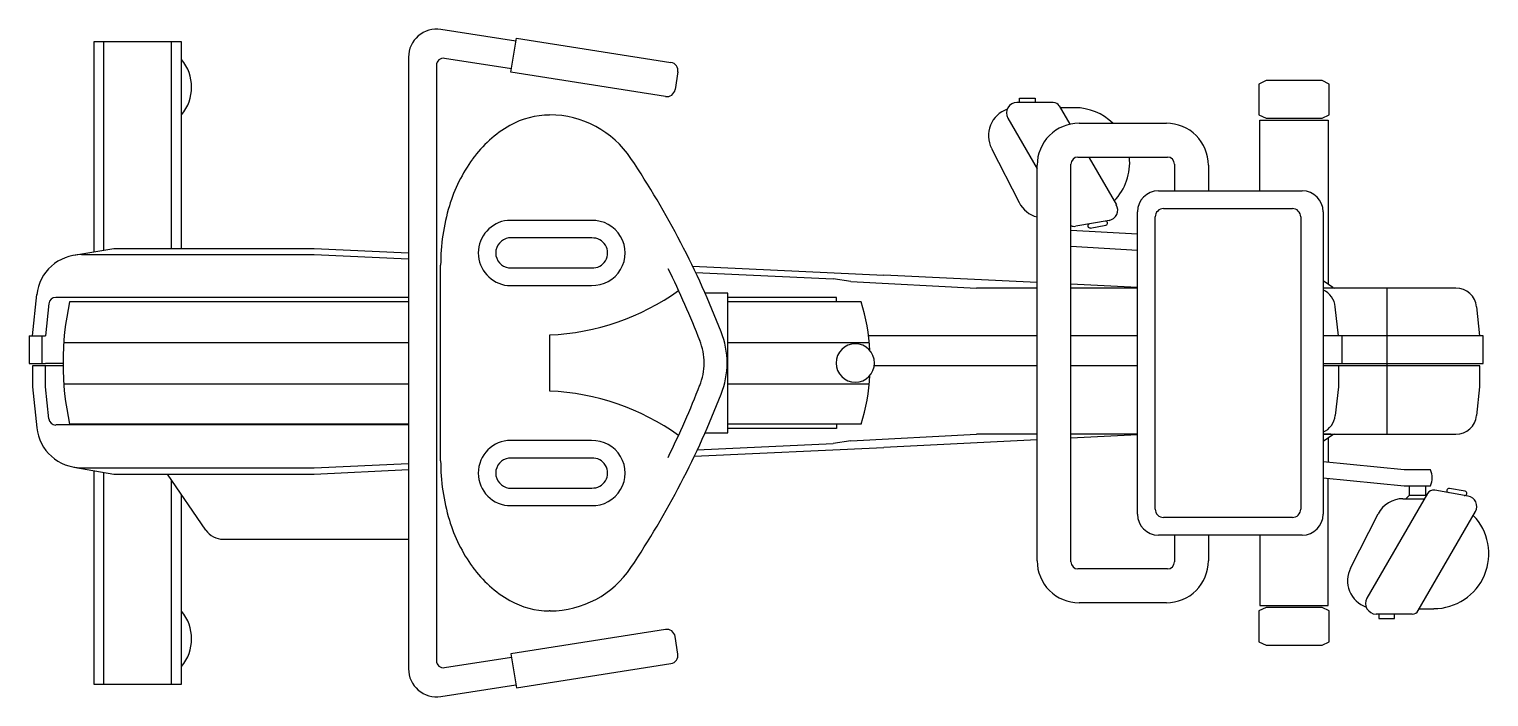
# Model space of a CAD drawing. Header units: millimetres. Extents: x 1376.76 to 1377.8, y 2693.71 to 2694.18.
import ezdxf

# ---------------------------------------------------------------- set-up
doc = ezdxf.new("R2010")
doc.units = ezdxf.units.MM
doc.header["$LTSCALE"] = 10
doc.layers.add('Equipam_fitness', color=1, linetype='Continuous')

msp = doc.modelspace()

# ---------------------------------------------------------------- linework, layer by layer
at = {"layer": 'Equipam_fitness'}
for p, q in [((1377.1073, 2694.1729, 0.9204), (1377.0538, 2694.1813, 0.9204)), ((1376.8063, 2694.1726, 0.9204), (1376.8063, 2694.0227, 0.9204)), ((1376.869, 2694.1726, 0.9204), (1376.8063, 2694.1726, 0.9204)), ((1376.8136, 2694.0239, 0.9204), (1376.8136, 2694.1726, 0.9204)), ((1376.8618, 2694.0251, 0.9204), (1376.8618, 2694.1726, 0.9204)), ((1376.869, 2694.0251, 0.9204), (1376.869, 2694.1726, 0.9204)), ((1377.1038, 2694.1509, 0.9204), (1377.1077, 2694.1752, 0.9204)), ((1377.1077, 2694.1752, 0.9204), (1377.2179, 2694.1578, 0.9204)), ((1377.0308, 2694.1616, 0.9204), (1377.0308, 2693.7252, 0.9204)), ((1377.1042, 2694.1532, 0.9204), (1377.0565, 2694.1607, 0.9204)), ((1377.0507, 2694.1558, 0.9204), (1377.0507, 2693.731, 0.9204)), ((1377.2141, 2694.1335, 0.9204), (1377.1038, 2694.1509, 0.9204)), ((1377.2229, 2694.151, 0.9204), (1377.2209, 2694.1385, 0.9204)), ((1377.6424, 2694.1449, 0.9204), (1377.6372, 2694.1424, 0.9204)), ((1377.6372, 2694.1424, 0.9204), (1377.6372, 2694.1205, 0.9204)), ((1377.6823, 2694.1449, 0.9204), (1377.6424, 2694.1449, 0.9204)), ((1377.6874, 2694.1424, 0.9204), (1377.6823, 2694.1449, 0.9204)), ((1377.6874, 2694.1205, 0.9204), (1377.6874, 2694.1424, 0.9204)), ((1377.4906, 2694.1293, 0.9204), (1377.4647, 2694.1293, 0.9204)), ((1377.4666, 2694.1324, 0.9204), (1377.4778, 2694.1324, 0.9204)), ((1377.4666, 2694.1293, 0.9204), (1377.4666, 2694.1324, 0.9204)), ((1377.4778, 2694.1324, 0.9204), (1377.4778, 2694.1293, 0.9204)), ((1377.4582, 2694.1181, 0.9204), (1377.4791, 2694.082, 0.9204)), ((1377.4949, 2694.1268, 0.9204), (1377.5024, 2694.1138, 0.9204)), ((1377.5059, 2694.1255, 0.9204), (1377.4956, 2694.1255, 0.9204)), ((1377.6372, 2694.1205, 0.9204), (1377.6424, 2694.118, 0.9204)), ((1377.6424, 2694.118, 0.9204), (1377.6823, 2694.118, 0.9204)), ((1377.6823, 2694.118, 0.9204), (1377.6874, 2694.1205, 0.9204)), ((1377.509, 2694.1144, 0.9204), (1377.5713, 2694.1144, 0.9204)), ((1377.638, 2694.1167, 0.9204), (1377.6866, 2694.1167, 0.9204)), ((1377.638, 2694.0662, 0.9204), (1377.638, 2694.1167, 0.9204)), ((1377.6866, 2694.1167, 0.9204), (1377.6866, 2693.9996, 0.9204)), ((1377.4466, 2694.0965, 0.9204), (1377.4662, 2694.0579, 0.9204)), ((1377.5082, 2694.0903, 0.9204), (1377.5721, 2694.0903, 0.9204)), ((1377.5163, 2694.0897, 0.9204), (1377.5356, 2694.0562, 0.9204)), ((1377.4791, 2693.8023, 0.9204), (1377.4791, 2694.0845, 0.9204)), ((1377.5032, 2693.8015, 0.9204), (1377.5032, 2694.0853, 0.9204)), ((1377.5771, 2694.0853, 0.9204), (1377.5771, 2694.0662, 0.9204)), ((1377.6012, 2694.0845, 0.9204), (1377.6012, 2694.0662, 0.9204)), ((1377.5656, 2694.0662, 0.9204), (1377.6681, 2694.0662, 0.9204)), ((1377.1613, 2694.0451, 0.9204), (1377.1015, 2694.0451, 0.9204)), ((1377.5304, 2694.0451, 0.9204), (1377.5066, 2694.0409, 0.9204)), ((1377.5507, 2693.8356, 0.9204), (1377.5507, 2694.0513, 0.9204)), ((1377.5633, 2693.8392, 0.9204), (1377.5633, 2694.0476, 0.9204)), ((1377.5693, 2694.0536, 0.9204), (1377.6611, 2694.0536, 0.9204)), ((1377.6671, 2694.0476, 0.9204), (1377.6671, 2693.8392, 0.9204)), ((1377.6831, 2694.0513, 0.9204), (1377.6831, 2693.8356, 0.9204)), ((1377.5507, 2694.0353, 0.9204), (1377.5032, 2694.0379, 0.9204)), ((1377.517, 2694.0397, 0.9204), (1377.5282, 2694.0417, 0.9204)), ((1376.7921, 2694.0203, 0.9204), (1376.8206, 2694.0251, 0.9204)), ((1376.8206, 2694.0251, 0.9204), (1376.9636, 2694.0251, 0.9204)), ((1376.9636, 2694.0251, 0.9204), (1377.0308, 2694.022, 0.9204)), ((1377.1616, 2694.0326, 0.9204), (1377.1022, 2694.0326, 0.9204)), ((1377.5507, 2694.0236, 0.9204), (1377.5032, 2694.0264, 0.9204)), ((1376.7975, 2694.0207, 0.9204), (1376.9636, 2694.0207, 0.9204)), ((1376.9636, 2694.0207, 0.9204), (1377.0308, 2694.0176, 0.9204)), ((1377.0537, 2693.8736, 0.9204), (1377.0537, 2694.0132, 0.9204)), ((1377.1022, 2694.0112, 0.9204), (1377.1616, 2694.0112, 0.9204)), ((1377.2333, 2694.0125, 0.9204), (1377.3697, 2694.0061, 0.9204)), ((1377.2355, 2694.008, 0.9204), (1377.3336, 2694.0034, 0.9204)), ((1377.3463, 2694.0016, 0.9204), (1377.3336, 2694.0034, 0.9204)), ((1377.4791, 2694.0008, 0.9204), (1377.3697, 2694.0061, 0.9204)), ((1377.1015, 2693.9987, 0.9204), (1377.1613, 2693.9987, 0.9204)), ((1377.2585, 2693.9932, 0.9204), (1377.2423, 2693.9932, 0.9204)), ((1377.2585, 2693.8936, 0.9204), (1377.2585, 2693.9932, 0.9204)), ((1377.3463, 2694.0016, 0.9204), (1377.4359, 2693.9968, 0.9204)), ((1377.4791, 2693.9968, 0.9204), (1377.4359, 2693.9968, 0.9204)), ((1377.5507, 2693.9972, 0.9204), (1377.5032, 2693.9996, 0.9204)), ((1377.5507, 2693.9968, 0.9204), (1377.5032, 2693.9968, 0.9204)), ((1377.69, 2693.9972, 0.9204), (1377.6831, 2694.002, 0.9204)), ((1377.7777, 2693.9968, 0.9204), (1377.6831, 2693.9968, 0.9204)), ((1377.6885, 2693.9968, 0.9204), (1377.6831, 2693.9968, 0.9204)), ((1377.7284, 2693.9968, 0.9204), (1377.7284, 2693.8926, 0.9204)), ((1376.7627, 2693.9629, 0.9204), (1376.7657, 2693.9922, 0.9204)), ((1376.7742, 2693.9858, 0.9204), (1376.7718, 2693.9629, 0.9204)), ((1377.0308, 2693.9902, 0.9204), (1376.7792, 2693.9902, 0.9204)), ((1377.0308, 2693.987, 0.9204), (1376.7891, 2693.987, 0.9204)), ((1377.336, 2693.9902, 0.9204), (1377.2585, 2693.9902, 0.9204)), ((1377.3537, 2693.9871, 0.9204), (1377.2585, 2693.9871, 0.9204)), ((1377.336, 2693.9871, 0.9204), (1377.336, 2693.9902, 0.9204)), ((1377.6939, 2693.9629, 0.9204), (1377.6917, 2693.9834, 0.9204)), ((1377.7948, 2693.9629, 0.9204), (1377.7926, 2693.9834, 0.9204)), ((1376.7603, 2693.9629, 0.9204), (1376.7603, 2693.943, 0.9204)), ((1376.7603, 2693.9629, 0.9204), (1376.7718, 2693.9629, 0.9204)), ((1376.7694, 2693.9629, 0.9204), (1376.7694, 2693.943, 0.9204)), ((1377.1314, 2693.9633, 0.9204), (1377.1314, 2693.9235, 0.9204)), ((1377.4791, 2693.9629, 0.9204), (1377.3588, 2693.9629, 0.9204)), ((1377.5507, 2693.9629, 0.9204), (1377.5032, 2693.9629, 0.9204)), ((1377.5507, 2693.9629, 0.9204), (1377.5032, 2693.9629, 0.9204)), ((1377.7971, 2693.9629, 0.9204), (1377.6831, 2693.9629, 0.9204)), ((1377.6963, 2693.9629, 0.9204), (1377.6963, 2693.943, 0.9204)), ((1377.7971, 2693.943, 0.9204), (1377.7971, 2693.9629, 0.9204)), ((1377.0308, 2693.9578, 0.9204), (1376.7848, 2693.9578, 0.9204)), ((1377.3594, 2693.9578, 0.9204), (1377.2585, 2693.9578, 0.9204)), ((1376.7603, 2693.943, 0.9204), (1376.7718, 2693.943, 0.9204)), ((1376.7742, 2693.9414, 0.9204), (1376.7627, 2693.9414, 0.9204)), ((1376.7627, 2693.9414, 0.9204), (1376.7627, 2693.9265, 0.9204)), ((1376.7844, 2693.943, 0.9204), (1376.7718, 2693.943, 0.9204)), ((1376.7718, 2693.9265, 0.9204), (1376.7718, 2693.9414, 0.9204)), ((1376.7845, 2693.9413, 0.9204), (1376.7742, 2693.9413, 0.9204)), ((1377.4791, 2693.9413, 0.9204), (1377.363, 2693.9413, 0.9204)), ((1377.5507, 2693.9413, 0.9204), (1377.5032, 2693.9413, 0.9204)), ((1377.6831, 2693.943, 0.9204), (1377.7971, 2693.943, 0.9204)), ((1377.7948, 2693.9413, 0.9204), (1377.6831, 2693.9413, 0.9204)), ((1377.6939, 2693.9413, 0.9204), (1377.6939, 2693.9265, 0.9204)), ((1377.7948, 2693.9265, 0.9204), (1377.7948, 2693.9413, 0.9204)), ((1376.7627, 2693.9265, 0.9204), (1376.7657, 2693.8972, 0.9204)), ((1376.7742, 2693.9036, 0.9204), (1376.7718, 2693.9265, 0.9204)), ((1377.0308, 2693.9283, 0.9204), (1376.785, 2693.9283, 0.9204)), ((1377.3593, 2693.9283, 0.9204), (1377.2585, 2693.9283, 0.9204)), ((1377.6939, 2693.9265, 0.9204), (1377.6917, 2693.906, 0.9204)), ((1377.7926, 2693.906, 0.9204), (1377.7948, 2693.9265, 0.9204)), ((1377.0308, 2693.8998, 0.9204), (1376.7891, 2693.8998, 0.9204)), ((1377.3537, 2693.8998, 0.9204), (1377.2585, 2693.8998, 0.9204)), ((1377.336, 2693.8998, 0.9204), (1377.336, 2693.8966, 0.9204)), ((1377.0308, 2693.8992, 0.9204), (1376.7792, 2693.8992, 0.9204)), ((1377.2423, 2693.8936, 0.9204), (1377.2585, 2693.8936, 0.9204)), ((1377.336, 2693.8966, 0.9204), (1377.2585, 2693.8966, 0.9204)), ((1377.3463, 2693.8878, 0.9204), (1377.4359, 2693.8926, 0.9204)), ((1377.4791, 2693.8926, 0.9204), (1377.4359, 2693.8926, 0.9204)), ((1377.5507, 2693.8926, 0.9204), (1377.5032, 2693.8926, 0.9204)), ((1377.5507, 2693.8922, 0.9204), (1377.5032, 2693.8898, 0.9204)), ((1377.5507, 2693.8926, 0.9204), (1377.5151, 2693.8926, 0.9204)), ((1377.6831, 2693.8926, 0.9204), (1377.7777, 2693.8926, 0.9204)), ((1377.6885, 2693.8926, 0.9204), (1377.6831, 2693.8926, 0.9204)), ((1377.69, 2693.8921, 0.9204), (1377.6831, 2693.8874, 0.9204)), ((1377.6866, 2693.8898, 0.9204), (1377.6866, 2693.8726, 0.9204)), ((1377.1613, 2693.8881, 0.9204), (1377.1015, 2693.8881, 0.9204)), ((1377.2346, 2693.8769, 0.9204), (1377.3697, 2693.8832, 0.9204)), ((1377.2367, 2693.8815, 0.9204), (1377.3336, 2693.886, 0.9204)), ((1377.3463, 2693.8878, 0.9204), (1377.3336, 2693.886, 0.9204)), ((1377.4791, 2693.8886, 0.9204), (1377.3697, 2693.8832, 0.9204)), ((1376.7921, 2693.8691, 0.9204), (1376.8206, 2693.8642, 0.9204)), ((1376.7975, 2693.8687, 0.9204), (1376.9636, 2693.8687, 0.9204)), ((1376.9636, 2693.8687, 0.9204), (1377.0308, 2693.8718, 0.9204)), ((1377.1616, 2693.8756, 0.9204), (1377.1022, 2693.8756, 0.9204)), ((1377.7409, 2693.8673, 0.9204), (1377.6831, 2693.873, 0.9204)), ((1376.8063, 2693.8667, 0.9204), (1376.8063, 2693.7142, 0.9204)), ((1376.8136, 2693.7142, 0.9204), (1376.8136, 2693.8654, 0.9204)), ((1376.8206, 2693.8642, 0.9204), (1376.9636, 2693.8642, 0.9204)), ((1376.8863, 2693.8241, 0.9204), (1376.8588, 2693.8642, 0.9204)), ((1376.8618, 2693.7142, 0.9204), (1376.8618, 2693.8598, 0.9204)), ((1376.9636, 2693.8642, 0.9204), (1377.0308, 2693.8674, 0.9204)), ((1377.6831, 2693.8616, 0.9204), (1377.7409, 2693.8558, 0.9204)), ((1377.6866, 2693.7703, 0.9204), (1377.6866, 2693.8612, 0.9204)), ((1377.7596, 2693.8673, 0.9204), (1377.7409, 2693.8673, 0.9204)), ((1376.869, 2693.7142, 0.9204), (1376.869, 2693.8493, 0.9204)), ((1377.1022, 2693.8542, 0.9204), (1377.1616, 2693.8542, 0.9204)), ((1377.7574, 2693.8503, 0.9204), (1377.7143, 2693.7756, 0.9204)), ((1377.7409, 2693.8558, 0.9204), (1377.7596, 2693.8558, 0.9204)), ((1377.7421, 2693.8466, 0.9204), (1377.7443, 2693.8488, 0.9204)), ((1377.7443, 2693.8558, 0.9204), (1377.7443, 2693.8488, 0.9204)), ((1377.7562, 2693.8488, 0.9204), (1377.7443, 2693.8488, 0.9204)), ((1377.7562, 2693.8488, 0.9204), (1377.7562, 2693.8558, 0.9204)), ((1377.7562, 2693.8488, 0.9204), (1377.7564, 2693.8485, 0.9204)), ((1377.7865, 2693.8485, 0.9204), (1377.7626, 2693.8527, 0.9204)), ((1377.7843, 2693.8519, 0.9204), (1377.7731, 2693.8539, 0.9204)), ((1377.1015, 2693.8417, 0.9204), (1377.1613, 2693.8417, 0.9204)), ((1377.74, 2693.8466, 0.9204), (1377.7553, 2693.8466, 0.9204)), ((1377.7509, 2693.7669, 0.9204), (1377.7917, 2693.8374, 0.9204)), ((1377.6611, 2693.8332, 0.9204), (1377.5693, 2693.8332, 0.9204)), ((1377.7026, 2693.7971, 0.9204), (1377.7223, 2693.8357, 0.9204)), ((1377.03, 2693.8176, 0.9204), (1376.8986, 2693.8176, 0.9204)), ((1377.6681, 2693.8206, 0.9204), (1377.5656, 2693.8206, 0.9204)), ((1377.5771, 2693.8206, 0.9204), (1377.5771, 2693.8015, 0.9204)), ((1377.6012, 2693.8206, 0.9204), (1377.6012, 2693.8023, 0.9204)), ((1377.638, 2693.8206, 0.9204), (1377.638, 2693.7703, 0.9204)), ((1377.5721, 2693.7965, 0.9204), (1377.5082, 2693.7965, 0.9204)), ((1377.1317, 2693.7665, 0.9204), (1377.1312, 2693.7665, 0.9204)), ((1377.5713, 2693.7724, 0.9204), (1377.509, 2693.7724, 0.9204)), ((1377.6424, 2693.769, 0.9204), (1377.6372, 2693.7665, 0.9204)), ((1377.6372, 2693.7665, 0.9204), (1377.6372, 2693.7446, 0.9204)), ((1377.638, 2693.7703, 0.9204), (1377.6866, 2693.7703, 0.9204)), ((1377.6823, 2693.769, 0.9204), (1377.6424, 2693.769, 0.9204)), ((1377.6874, 2693.7665, 0.9204), (1377.6823, 2693.769, 0.9204)), ((1377.6874, 2693.7446, 0.9204), (1377.6874, 2693.7665, 0.9204)), ((1377.7208, 2693.7644, 0.9204), (1377.7466, 2693.7644, 0.9204)), ((1377.7227, 2693.7644, 0.9204), (1377.7227, 2693.7612, 0.9204)), ((1377.7339, 2693.7612, 0.9204), (1377.7339, 2693.7644, 0.9204)), ((1377.7517, 2693.7681, 0.9204), (1377.762, 2693.7681, 0.9204)), ((1377.7227, 2693.7612, 0.9204), (1377.7339, 2693.7612, 0.9204)), ((1377.2141, 2693.7533, 0.9204), (1377.1038, 2693.736, 0.9204)), ((1377.2229, 2693.7358, 0.9204), (1377.2209, 2693.7483, 0.9204)), ((1377.6372, 2693.7446, 0.9204), (1377.6424, 2693.7421, 0.9204)), ((1377.6823, 2693.7421, 0.9204), (1377.6874, 2693.7446, 0.9204)), ((1377.0565, 2693.7261, 0.9204), (1377.1042, 2693.7336, 0.9204)), ((1377.1038, 2693.736, 0.9204), (1377.1077, 2693.7116, 0.9204)), ((1377.6424, 2693.7421, 0.9204), (1377.6823, 2693.7421, 0.9204)), ((1377.1077, 2693.7116, 0.9204), (1377.2179, 2693.729, 0.9204)), ((1376.8063, 2693.7142, 0.9204), (1376.869, 2693.7142, 0.9204)), ((1377.0538, 2693.7055, 0.9204), (1377.1073, 2693.7139, 0.9204))]:
    msp.add_line(p, q, dxfattribs=at)
for centre, radius, start, end in [((1377.0507, 2694.1616, 0.9204), 0.0199, 81.0514, 180.0041), ((1376.845, 2694.1402, 0.9204), 0.0311, 320.4349, 39.5651), ((1377.0557, 2694.1558, 0.9204), 0.00498, 81.0408, 180.0206), ((1377.217, 2694.1519, 0.9204), 0.00598, 351.0585, 81.0503), ((1377.215, 2694.1394, 0.9204), 0.00598, 261.0472, 351.0543), ((1377.4647, 2694.1218, 0.9204), 0.00747, 89.9994, 210), ((1377.4906, 2694.1243, 0.9204), 0.00498, 30.0001, 89.9999), ((1377.1314, 2694.0631, 0.9204), 0.0572, 90.0061, 119.7139), ((1377.1314, 2694.0506, 0.9204), 0.0698, 33.734, 90.0038), ((1377.4643, 2694.1056, 0.9204), 0.0199, 109.3796, 207.0007), ((1377.5059, 2694.0863, 0.9204), 0.0392, 45.9423, 89.9997), ((1377.1452, 2694.0391, 0.9204), 0.0849, 119.7275, 144.0251), ((1377.509, 2694.0845, 0.9204), 0.0299, 89.999, 180.0019), ((1377.5713, 2694.0845, 0.9204), 0.0299, 359.9981, 90.001), ((1377.1667, 2694.0234, 0.9204), 0.1115, 144.036, 163.275), ((1376.6643, 2693.7378, 0.9204), 0.6319, 21.1265, 33.795), ((1377.5082, 2694.0853, 0.9204), 0.00499, 90.0259, 179.9791), ((1377.5059, 2694.0863, 0.9204), 0.0392, 315.8265, 5.9528), ((1377.5721, 2694.0853, 0.9204), 0.00499, 0.0209, 89.9741), ((1377.5656, 2694.0512, 0.9204), 0.015, 90.0026, 179.9934), ((1377.6681, 2694.0512, 0.9204), 0.015, 0.0066, 89.9974), ((1377.2008, 2694.0132, 0.9204), 0.1471, 163.2701, 180.0026), ((1377.484, 2694.0669, 0.9204), 0.0199, 207.0018, 255.7066), ((1377.5291, 2694.0525, 0.9204), 0.00747, 280.0019, 29.9988), ((1377.1038, 2694.0219, 0.9204), 0.0233, 95.6233, 264.3767), ((1377.1621, 2694.0219, 0.9204), 0.0232, 268.1011, 91.8989), ((1377.5693, 2694.0476, 0.9204), 0.00598, 89.9995, 180.0012), ((1377.6611, 2694.0476, 0.9204), 0.00598, 359.9988, 90.0005), ((1377.5057, 2694.0458, 0.9204), 0.00498, 239.8168, 279.9972), ((1377.5168, 2694.0412, 0.9204), 0.00149, 100.0009, 279.9972), ((1377.5279, 2694.0432, 0.9204), 0.00149, 280.0009, 99.9972), ((1377.1038, 2694.0219, 0.9204), 0.0108, 98.2509, 261.7491), ((1377.1621, 2694.0219, 0.9204), 0.0107, 267.2069, 92.7931), ((1376.7975, 2693.9888, 0.9204), 0.0319, 89.9986, 174.0022), ((1376.659, 2693.735, 0.9204), 0.6215, 21.1289, 26.3293), ((1377.1236, 2694.1355, 0.9204), 0.1723, 272.6037, 305.3947), ((1377.6768, 2693.9819, 0.9204), 0.015, 6.0001, 65.2435), ((1377.6914, 2693.9993, 0.9204), 0.00249, 235.2914, 269.9943), ((1377.7777, 2693.9819, 0.9204), 0.0149, 5.9944, 90.0052), ((1376.7792, 2693.9852, 0.9204), 0.00498, 89.9847, 174.0105), ((1376.9895, 2693.9434, 0.9204), 0.2051, 167.7245, 192.2755), ((1377.2089, 2693.9434, 0.9204), 0.1512, 3.3734, 16.7733), ((1377.1983, 2693.9434, 0.9204), 0.0597, 359.9896, 21.7811), ((1377.1982, 2693.9434, 0.9204), 0.0434, 359.9992, 21.7666), ((1377.3494, 2693.9434, 0.9204), 0.0137, 90, 270), ((1377.3494, 2693.9434, 0.9204), 0.0137, 270, 90), ((1377.1982, 2693.9434, 0.9204), 0.0434, 338.2334, 0.0008), ((1377.1983, 2693.9434, 0.9204), 0.0597, 338.2189, 0.0104), ((1377.2089, 2693.9434, 0.9204), 0.1512, 343.2267, 356.6266), ((1377.1236, 2693.7513, 0.9204), 0.1723, 54.6053, 87.3963), ((1376.6643, 2694.149, 0.9204), 0.6319, 326.205, 338.8735), ((1376.659, 2694.1518, 0.9204), 0.6214, 333.6602, 338.8713), ((1376.7792, 2693.9041, 0.9204), 0.00498, 185.9908, 270.0141), ((1377.6768, 2693.9075, 0.9204), 0.0149, 294.756, 354.0008), ((1377.7777, 2693.9075, 0.9204), 0.0149, 269.995, 354.0056), ((1376.7975, 2693.9006, 0.9204), 0.0319, 185.9975, 270.0017), ((1377.6914, 2693.8901, 0.9204), 0.00249, 90.0057, 124.7086), ((1377.1038, 2693.8649, 0.9204), 0.0233, 84.3773, 264.3772), ((1377.1621, 2693.8649, 0.9204), 0.0232, 268.1011, 91.8989), ((1377.2008, 2693.8736, 0.9204), 0.1471, 179.9974, 196.7299), ((1377.1038, 2693.8649, 0.9204), 0.0108, 98.2509, 261.7491), ((1377.1621, 2693.8649, 0.9204), 0.0107, 267.2069, 92.7931), ((1377.7468, 2693.8615, 0.9204), 0.0141, 335.7899, 24.2101), ((1377.7618, 2693.8478, 0.9204), 0.00498, 79.9869, 150.0103), ((1377.7728, 2693.8524, 0.9204), 0.00149, 80.0028, 259.9991), ((1377.784, 2693.8504, 0.9204), 0.00149, 260.0028, 79.9991), ((1377.7852, 2693.8411, 0.9204), 0.00747, 330.0007, 79.9989), ((1377.5693, 2693.8392, 0.9204), 0.00598, 179.9988, 270.0005), ((1377.6611, 2693.8392, 0.9204), 0.00598, 269.9995, 0.0012), ((1377.74, 2693.8267, 0.9204), 0.0199, 90.0007, 152.9978), ((1377.1667, 2693.8634, 0.9204), 0.1115, 196.725, 215.964), ((1377.5656, 2693.8356, 0.9204), 0.015, 180.0066, 269.9974), ((1377.6681, 2693.8356, 0.9204), 0.015, 270.0026, 359.9934), ((1377.762, 2693.8074, 0.9204), 0.0392, 269.9994, 44.1734), ((1376.8986, 2693.8326, 0.9204), 0.0149, 214.4079, 269.9985), ((1377.03, 2693.8324, 0.9204), 0.0147, 269.9754, 273.1868), ((1377.1452, 2693.8477, 0.9204), 0.0849, 215.9749, 240.2725), ((1377.1314, 2693.8363, 0.9204), 0.0698, 270.2461, 326.2603), ((1377.509, 2693.8023, 0.9204), 0.0299, 179.9981, 270.001), ((1377.5082, 2693.8015, 0.9204), 0.00499, 180.0209, 269.9741), ((1377.5713, 2693.8023, 0.9204), 0.0299, 269.999, 0.0019), ((1377.5721, 2693.8015, 0.9204), 0.00499, 270.0259, 359.9791), ((1377.7204, 2693.7881, 0.9204), 0.0199, 152.9997, 250.6198), ((1377.7208, 2693.7718, 0.9204), 0.00747, 150.002, 269.9987), ((1376.845, 2693.7466, 0.9204), 0.0311, 320.4349, 39.5651), ((1377.1314, 2693.8237, 0.9204), 0.0572, 240.2649, 269.7426), ((1377.7466, 2693.7693, 0.9204), 0.00498, 269.9903, 330.01), ((1377.215, 2693.7474, 0.9204), 0.00598, 8.9457, 98.9528), ((1377.217, 2693.7349, 0.9204), 0.00598, 278.9497, 8.9415), ((1377.0507, 2693.7252, 0.9204), 0.0199, 179.9959, 278.9486), ((1377.0557, 2693.731, 0.9204), 0.00498, 179.9794, 278.9592)]:
    msp.add_arc(centre, radius, start, end, dxfattribs=at)

doc.saveas('drawing.dxf')
